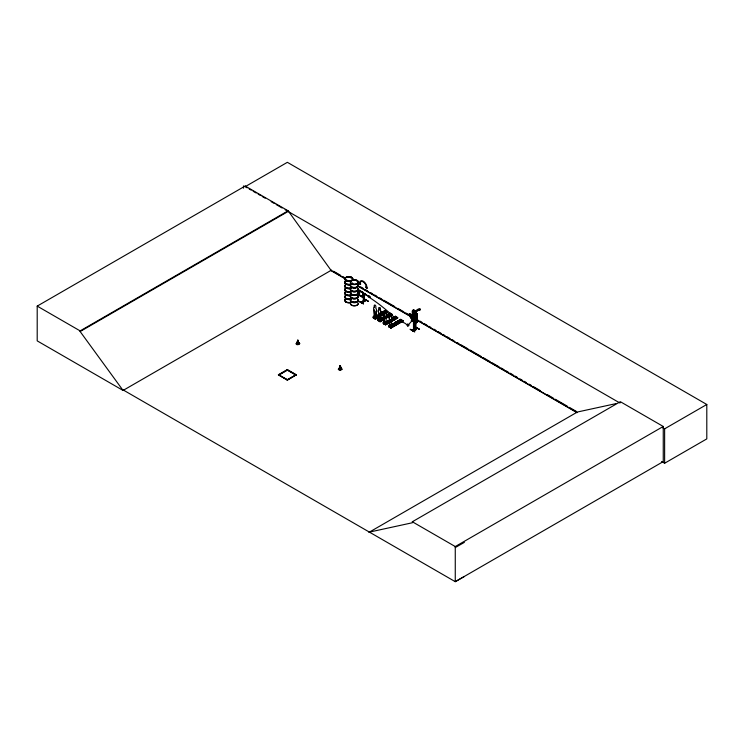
<?xml version="1.0" encoding="UTF-8"?>
<svg xmlns="http://www.w3.org/2000/svg" width="744" height="744" viewBox="0 0 744 744"><rect width="100%" height="100%" fill="white"/><g stroke="black" fill="none" stroke-linecap="round" stroke-linejoin="round"><path stroke-width="1.12" d="M297.833 340.296L297.749 343.012L298.865 343.933L296.726 343.719L297.833 340.296L298.967 343.607M340.045 367.592C339.515 362.077 343.151 371.926 339.199 369.517L340.101 365.778L341.236 369.089M412.306 319.343L411.73 319.343L412.278 319.316M416.24 322.45L412.939 316.656L413.478 316.721C419.681 324.245 416.138 323.835 412.492 319.632L415.822 321.78M413.618 315.912L413.729 313.205L416.045 314.042L414.157 316.163L413.618 315.912L415.505 313.791L416.045 314.042M414.157 316.163L414.259 313.447M412.994 311.513L412.436 311.373L412.325 319.948L416.184 321.827L415.942 321.408M413.078 316.498L416.528 322.654L416.556 320.785M375.841 317.595L376.148 311.141A2.111 1.218 60 0 0 375.841 308.258L375.841 306.398A1.051 0.605 60 0 0 375.097 305.105A1.051 0.605 60 0 0 374.353 305.533L374.353 307.393A2.111 1.218 60 0 0 374.046 309.923L374.353 316.832L375.153 316.498L374.065 316.628L374.623 316.851M380.435 320.246L380.835 313.736A2.111 1.218 60 0 0 380.528 310.853L380.435 309.048A1.051 0.605 60 0 0 379.784 307.709A1.051 0.605 60 0 0 379.04 308.137L378.947 308.193A1.051 0.605 60 0 1 379.691 307.756A1.051 0.605 60 0 1 380.435 309.048L380.528 310.853A2.111 1.218 60 0 1 380.742 313.791L380.742 313.987M385.904 323.398L386.303 316.888L385.829 316.925M389.996 325.295L390.154 327.016L389.363 326.69L389.363 325.184L391.335 326.43L391.549 320.032A2.111 1.218 60 0 0 391.242 317.149L391.242 315.289A1.051 0.605 60 0 0 390.591 313.94A1.051 0.605 60 0 0 389.847 314.368L389.754 316.284A2.111 1.218 60 0 0 389.438 318.813L389.531 318.757A2.111 1.218 60 0 1 389.847 316.228L389.847 314.368M391.335 326.43L391.642 319.976A2.111 1.218 60 0 0 391.335 317.093L391.335 315.233A1.051 0.605 60 0 0 390.498 313.996A1.051 0.605 60 0 0 389.754 314.424M416.473 322.171L416.333 313.68M297.377 344.249L297.674 340.408L296.726 343.719M339.645 369.731L339.943 365.89L339.004 369.201M365.025 294.41L368.959 296.503L365.257 294.159M369.303 297.349C370.261 294.568 370.782 298.651 369.303 297.349A152.576 104.69 11.8 0 1 395.529 318.646C385.578 314.117 400.588 323.845 392.069 318.06M362.421 292.336L362.616 292.215M362.616 297.163L362.719 292.764L362.561 296.875M362.83 293.006L362.598 292.122M358.45 289.779L363.072 292.457L363.026 297.535L362.44 296.8M363.425 301.618L363.081 294.95L363.602 294.373L363.518 301.636L363.825 294.317L363.956 301.404M374.148 316.87L374.743 316.498L374.381 317.028M374.446 316.991L374.613 316.442M379.17 319.576L378.882 319.157L379.747 319.204M379.598 319.288L379.477 318.813M384.815 322.431L384.815 323.938L384.137 323.538L384.137 322.031C383.783 323.342 386.713 321.269 384.081 322.459M384.36 322.794L384.834 322.059M384.899 322.44L384.499 322.794M389.596 325.444C390.805 325.602 389.875 325.593 389.614 325.435M389.717 325.407L389.847 325.881L389.531 318.757M362.83 292.597L362.849 297.535M358.292 294.931L363.053 297.414M297.386 342.194L297.749 340.315M340.017 365.797L339.097 368.866M296.93 344.035L298.028 340.399M339.199 369.517L339.971 365.946M347.216 280.637L346.778 279.967L346.351 280.637M346.592 280.581L346.685 280.6M346.509 280.237L346.778 280.432M350.889 277.94L351.484 277.94L351.187 277.531M356.702 281.046L356.925 281.027M386.713 316.395L386.192 316.925A2.111 1.218 60 0 0 385.904 314.061L385.997 312.154A1.051 0.605 60 0 0 385.252 310.862A1.051 0.605 60 0 0 384.509 311.29L384.416 313.205A2.111 1.218 60 0 0 384.099 315.726L384.49 322.812M396.115 322.775L396.812 322.226L397.519 322.775M397.519 322.636L396.636 323.026L396.208 322.431M412.26 320.18L409.367 314.619C418.705 327.137 407.526 316.079 409.581 313.745L413.478 316.721M379.04 308.137L378.947 310.043A2.111 1.218 60 0 0 378.64 312.573L379.022 319.576L379.505 318.888M379.635 319.297L378.557 319.241M389.847 325.798L389.94 325.314M390.042 325.444L390.414 325.109L390.209 325.602M414.306 310.601L413.794 313.187M369.349 296.493C369.796 294.671 367.322 296.884 368.726 297.154M414.715 331.647C405.852 326.783 411.674 330.41 414.724 331.926M374.353 316.535L376.659 318.107L376.483 317.111L375.255 317.818L375.255 318.534L373.367 317.446L373.367 316.73L374.595 316.023L374.762 318.125L374.762 316.618L374.074 316.228L373.972 317.8M379.189 318.674L377.961 319.381L377.961 320.097L379.849 321.194L379.849 320.478L381.077 319.762L381.254 320.757L379.198 319.418M379.375 318.906L379.17 319.316M385.206 322.254L384.695 322.171M363.481 303.924L358.822 301.487M419.151 309.755L420.397 309.299L419.69 309.997A5.041 2.892 -65.5 0 0 415.385 313.819L413.729 313.205M413.822 310.043L413.06 313.438L415.022 315.865L415.989 315.112L415.236 310.908C408.019 306.017 417.105 323.64 412.278 313.522M384.676 322.254L384.22 322.673L385.969 323.482M414.389 313.429L414.706 312.722A5.887 3.376 -65.5 0 1 419.411 308.955L419.867 309.058M414.92 313.67L415.245 312.973A5.887 3.376 -65.5 0 1 419.942 309.206L420.397 309.299M416.677 327.844L412.213 330.215M412.418 319.855L412.697 318.553M416.807 322.468L416.966 313.782L416.398 313.615M362.598 297.228L362.616 296.8M363.026 297.479L358.45 294.838M363.89 294.931L363.016 294.782L364.011 294.931L363.546 294.68M415.264 330.401L415.571 330.215C417.245 310.815 412.334 327.732 415.654 330.169M352.247 283.325L352.526 283.762L352.247 283.232M382.025 314.089L381.421 313.336L380.807 314.089M386.62 316.6L385.829 316.786M363.026 292.95L358.45 290.253M409.535 313.698L410.288 315.884L411.776 317.325L413.227 317.567L411.051 314.591L409.535 313.698L408.828 314.359L409.749 315.8M410.13 314.266L412.064 316.972L410.623 314.545M411.014 314.638L413.339 316.953L416.528 322.654M412.037 318.097L413.515 319.046L414.222 318.376L412.892 316.553M414.12 318.386L413.469 318.99L411.999 318.144L409.712 315.791M414.761 314.582L415.254 313.057L414.259 310.629M412.725 311.615L413.087 320.032L412.037 321.194L411.33 320.794L412.288 319.594L413.032 320.097L412.622 318.544M411.767 321.073L408.428 324.756M359.017 301.19L363.509 303.757M384.378 322.282L384.974 322.264M416.779 316.014L415.273 317.363L413.85 316.498C415.552 318.832 417.617 315.698 416.761 313.866L415.31 310.834L413.776 310.071M346.248 280.209L346.667 280.562M347.048 280.544L346.62 280.721M351.717 283.362L352.544 283.232M352.74 283.641L351.689 283.566M396.208 322.571C398.217 321.622 396.915 324.3 396.115 322.636M384.062 311.076C390.461 314.591 380.909 310.592 385.308 310.657M373.442 317.893L385.904 311.094M382.025 313.68L380.742 313.782L385.411 310.825M375.013 318.683L375.283 318.962M385.29 310.369L387.122 311.69M377.636 320.329L377.785 319.288L379.012 318.572L378.752 319.52M390.144 314.768C385.448 312.917 394.925 312.229 386.136 315.437L389.884 313.196L392.302 314.786L385.727 318.525M378.036 320.543L384.732 316.674M391.521 314.331L392.125 314.479L389.884 313.019M386.601 314.907C393.204 317.883 383.374 315.233 387.838 314.201L390.07 315.493L379.71 321.501L381.254 319.864M389.744 319.399L391.976 320.869L389.744 319.585L383.262 323.454M394.115 316.879C400.532 320.441 391.009 316.386 395.371 316.46M390.312 320.115L383.792 323.873L395.659 316.749M385.048 324.468L397.752 317.939L395.343 316.172M397.175 317.493L395.343 316.349L391.623 318.497M399.454 319.967C405.871 323.519 396.347 319.464 400.709 319.548L391.391 324.923M388.87 326.821L401.118 319.688L388.842 326.774L388.591 325.519L389.986 324.914L390.154 327.016M401.118 319.688L389.038 326.793M390.368 327.546L402.95 320.831L400.681 319.25M390.647 327.806L390.823 326.811L392.051 326.104L392.051 326.997M390.842 327.816L390.209 327.555L402.495 320.469M123.616 390.2L123.132 390.488L37.2 340.873L37.2 306.109L245.185 186.028L288.123 210.812L331.061 270.37L345.104 278.479M245.185 186.028L245.185 186.67L287.361 162.322L706.8 404.485L706.8 438.895L664.625 463.242L661.611 461.494M37.2 306.109L80.138 330.894L288.123 210.812M464.368 576.488L455.263 581.678L123.56 390.172L123.067 390.451L80.138 331.536L288.123 211.454M123.067 390.451L331.545 270.091M359.454 292.243L359.454 293.936M363.974 293.303L365.202 294.661L365.202 293.871L363.974 293.303L363.974 294.094L365.202 294.661M363.202 294.68L363.202 294.103L363.825 294.317M365.202 293.871L365.081 294.726M363.518 295.07L364.011 294.782L363.332 294.038M363.76 298.66L368.233 301.236L363.518 298.586M360.784 302.389L365.499 299.73L361.035 302.315M360.989 302.473L365.462 299.888M366.029 300.195L361.528 302.817L366.002 300.232M361.77 302.938L366.243 300.371M368.215 301.227L363.574 298.735M374.353 305.533L374.353 307.393M374.046 309.923L374.585 316.693M376.148 311.141L375.934 317.539L373.972 316.293M378.947 310.043L379.04 309.997A2.111 1.218 60 0 0 378.733 312.517L379.096 319.12M379.226 314.675L373.479 317.93L373.19 316.628L374.595 316.023M382.007 312.257C388.61 315.233 378.78 312.582 383.244 311.55L384.732 312.406M387.512 311.913L385.29 310.546L373.004 317.642L375.59 319.13L383.978 314.284M385.866 311.104L381.188 313.763L384.964 311.634M375.255 317.818L376.659 317.214M374.818 318.674L387.094 311.578M374.874 318.711L384.509 313.15L384.509 311.29M378.891 316.721L375.116 318.851L383.83 314.089M380.696 315.623L387.522 311.652M278.414 374.753L287.351 369.591L296.289 374.753L287.351 380.203L278.414 374.753L287.351 379.914L296.289 374.753M379.152 316.665L375.255 318.925L375.422 317.921M380.835 315.698L387.531 311.829M278.414 375.041L287.351 369.88L296.289 375.041M385.69 313.019L387.55 311.941M385.792 313.187L387.68 312.136M287.351 370.168L278.907 375.041L287.351 379.635L295.796 375.041L287.351 370.168L287.351 369.591M384.099 315.726L384.276 322.719M377.599 320.292L384.295 316.423M377.654 320.339L384.313 316.535M380.696 318.86L384.416 316.712M389.075 314.014L386.276 315.633L390.321 313.447M378.231 320.552L384.704 316.767M386.471 315.744L389.41 314.098M378.333 320.72L383.978 317.511M386.713 315.884L389.558 314.284M384.239 318.525L379.412 321.324L379.858 321.594M386.099 317.456L391.688 314.228M379.607 321.334L384.267 318.646M387.057 317.028L389.847 315.419M390.888 315.019L392.116 314.312M379.849 321.575L392.125 314.479M380.184 321.78L383.923 319.622M390.219 319.939L383.551 323.742L383.253 322.44L384.648 321.827L384.815 323.938M383.253 322.44L384.648 321.827M390.191 319.827L383.839 323.9M395.78 316.6L391.883 318.86L394.869 317.251M392.181 319.037L395.929 316.907M383.42 322.543L383.42 323.259L385.308 324.347L385.308 323.631L386.536 322.915L386.713 323.919M385.308 323.631L386.713 323.017M384.871 324.477L397.157 317.381M384.927 324.524L396.245 318.032M385.346 324.765L397.584 317.465M397.584 317.632L385.308 324.728L385.485 323.733M397.77 317.939L385.606 324.905L383.253 323.333M388.591 325.519L389.986 324.914M395.083 322.487C401.686 325.454 391.856 322.812 396.31 321.771L398.552 323.24L396.31 321.771M397.408 321.148C404.011 324.124 394.181 321.473 398.635 320.441L400.867 321.91L398.635 320.441M389.512 325.881L400.681 319.436L403.108 321.017L390.991 328.011L403.09 321.027M388.759 325.621L388.759 326.337L390.647 327.425L390.647 326.709L392.051 326.104M397.324 323.77L398.552 323.063M399.64 322.44L400.867 321.724M401.695 321.25L402.923 320.543M402.932 320.72L390.553 327.76M416.342 313.494L416.966 313.782M413.822 320.515L413.915 329.611L414.008 320.515L413.478 320.766L413.506 329.406L414.008 329.583L414.315 320.701L413.822 320.98M415.617 321.641L415.31 330.429M412.353 319.79L417.068 322.273M340.045 368.001C333.861 370.689 346.379 370.586 340.194 368.001L342.101 369.145M413.869 329.146L413.506 329.406M411.999 330.345L416.714 327.62L412.241 330.206M417.458 328.327L412.967 330.875M415.617 327.276L419.449 329.201L415.617 326.997M368.912 532.388L577.391 412.018L615.799 403.667M369.396 532.1L412.334 522.762L412.334 521.767L620.319 401.686L663.257 426.47L663.257 461.596L455.263 581.678L455.263 546.552L663.257 426.47M620.319 402.681L619.836 402.969L285.129 209.724M662.634 427.679L664.625 428.832L706.8 404.485M455.263 547.556L464.368 542.367M381.914 314.033L380.807 313.94M391.976 319.836L390.981 319.836M390.005 325.649L389.475 325.119L389.475 326.625M363.425 301.153L363.956 301.367M389.865 325.788L390.368 325.072M384.406 322.366L384.481 321.733M391.307 326.57L389.8 325.361M381.598 314.275L382.1 313.633M363.472 301.181L363.89 301.385L364.011 294.782M415.31 321.827L414.817 321.641M340.045 365.983L341.04 368.773M416.556 322.012L417.012 322.254L416.566 313.559M412.929 320.115L413.004 313.643M416.826 322.357L416.817 313.875M295.87 343.616C296.958 346.509 302.473 342.984 297.777 342.566M381.421 314.145L380.919 314.033M392.293 314.786L391.809 314.517M401.267 319.994L400.681 319.436M388.601 326.542L390.991 328.011M391.66 319.157L392.153 319.585M391.66 319.297L392.181 319.688M389.633 325.454L389.819 324.812M419.542 309.839L420.081 310.081M407.201 325.156L407.954 326.17L407.201 325.156A45.691 20.246 -42.5 0 0 396.998 321.566M245.185 186.67L247.185 187.823M249.184 188.976L251.184 190.129M253.174 191.282L256.168 193.012M258.168 194.165L260.168 195.319M262.167 196.472L265.162 198.202M271.151 201.661L274.145 203.391M276.145 204.544L282.134 207.995M333.554 271.244L340.575 275.299M342.584 276.461L345.597 278.2M360.645 286.886L363.658 288.626M365.667 289.788L367.666 290.941M370.679 292.68L372.688 293.843M374.697 294.996L376.697 296.159M379.71 297.898L381.719 299.051M383.727 300.213L394.766 306.584M397.77 308.323L403.797 311.801M405.796 312.954L410.818 315.856M414.827 318.172L417.84 319.911M419.849 321.064L421.857 322.226M423.866 323.389L426.87 325.119M428.879 326.281L430.888 327.444M433.892 329.173L435.9 330.336M437.909 331.498L440.922 333.238M442.931 334.391L444.931 335.553M446.939 336.707L449.953 338.446M451.961 339.608L453.961 340.761M456.974 342.5L458.983 343.663M460.992 344.816L468.013 348.871M470.022 350.033L481.061 356.404M483.061 357.566L490.091 361.621M492.091 362.774L499.122 366.839M501.121 367.992L504.134 369.731M506.143 370.893L508.152 372.047M510.161 373.209L513.165 374.948M515.174 376.101L517.182 377.264M520.186 379.003L522.195 380.156M524.204 381.319L526.213 382.472M529.226 384.211L531.225 385.373M533.234 386.527L540.256 390.591M547.286 394.646L553.304 398.114M555.312 399.277L567.356 406.224M569.355 407.387L576.386 411.441M358.152 286.012L410.325 316.135M413.339 317.874L576.898 412.306M330.401 270.277L344.5 278.414M358.589 286.552L408.93 315.614M414.966 319.102L577.046 412.678M415.571 321.566L414.864 321.566L414.836 330.197L415.589 330.197M358.292 289.872L363.053 292.466M362.877 293.034L358.292 290.337L359.557 292.215L359.501 293.992M363.202 294.103L363.704 294.392M415.654 327.193L419.198 329.341M358.45 294.373L363.072 297.042L358.292 294.457M388.656 313.726L390.144 314.591M393.297 317.353L395.529 318.646M384.732 312.592L383.244 311.55M386.257 315.968L387.745 317.009L386.257 316.144M391.716 319.12L393.213 320.162L391.716 319.297M380.435 314.024L381.923 315.065L380.435 314.201M385.997 323.352L384.025 322.096L384.025 323.603M374.074 317.734L374.762 318.125M299.832 343.616L297.926 342.566M412.334 521.767L455.263 546.552M380.193 321.771L378.045 320.562M410.595 316.367L412.827 320.227M412.037 321.194L411.33 320.794M298 340.343L298.772 343.291M341.133 369.415L340.278 365.927L340.761 369.675M298.009 340.445L298.865 343.933M297.953 340.492L298.493 344.193M297.926 340.306L298.325 343.077M340.138 365.992L340.213 369.787M297.86 340.51L297.944 344.305M412.604 313.41L412.706 319.781M664.625 428.832L664.625 463.242M391.874 326.002L391.874 326.718M390.07 315.493L387.838 314.201M386.536 322.915L386.536 323.64M381.077 319.762L381.077 320.478L378.566 318.944L378.566 320.45M376.483 317.111L376.483 317.828M374.418 315.921L374.418 316.814M358.283 291.843L358.283 292.969M287.351 379.635L287.351 380.203M243.502 185.898L243.502 188.176M80.138 330.894L80.138 331.536M345.402 285.101A3.999 2.306 0 0 0 346.044 287.882A3.999 2.306 0 0 0 350.87 288.254A3.999 2.306 0 0 0 353.809 291.695A3.999 2.306 0 0 0 358.19 288.812M350.833 288.44A3.934 2.269 0 0 1 346.09 288.077A3.934 2.269 0 0 1 345.458 285.333M350.824 291.397A3.915 2.26 0 0 1 346.099 291.034A3.915 2.26 0 0 1 345.476 288.309M350.833 291.629A3.934 2.269 0 0 1 346.09 291.267A3.934 2.269 0 0 1 345.458 288.523M345.402 281.297A3.999 2.306 0 0 0 346.044 284.087A3.999 2.306 0 0 0 350.87 284.45A3.999 2.306 0 0 0 353.809 287.9A3.999 2.306 0 0 0 358.19 285.008M350.843 287.807A3.943 2.279 0 0 1 346.081 287.444A3.943 2.279 0 0 1 345.458 284.701M350.843 284.645A3.943 2.279 0 0 1 346.081 284.282A3.943 2.279 0 0 1 345.458 281.539M345.402 284.906A3.999 2.306 0 0 0 346.044 287.686A3.999 2.306 0 0 0 350.87 288.058A3.999 2.306 0 0 0 353.809 291.499A3.999 2.306 0 0 0 358.19 288.616M345.402 281.102A3.999 2.306 0 0 0 346.044 283.892A3.999 2.306 0 0 0 350.87 284.255A3.999 2.306 0 0 0 353.809 287.705A3.999 2.306 0 0 0 358.19 284.812M350.833 284.003A3.934 2.269 0 0 1 346.09 283.641A3.934 2.269 0 0 1 345.458 280.897M345.402 295.926A3.999 2.306 0 0 0 346.044 298.707A3.999 2.306 0 0 0 350.87 299.079A3.999 2.306 0 0 0 353.809 302.52A3.999 2.306 0 0 0 358.19 299.637M350.833 299.265A3.934 2.269 0 0 1 346.09 298.902A3.934 2.269 0 0 1 345.458 296.159M350.824 302.222A3.915 2.26 0 0 1 346.099 301.859A3.915 2.26 0 0 1 345.476 299.135M350.824 291.964A3.915 2.26 0 0 1 346.099 291.602A3.915 2.26 0 0 1 345.476 288.867M350.843 291.788A3.953 2.279 0 0 1 346.072 291.425A3.953 2.279 0 0 1 345.449 288.672M345.402 292.122A3.999 2.306 0 0 0 346.044 294.912A3.999 2.306 0 0 0 350.87 295.275A3.999 2.306 0 0 0 353.809 298.725A3.999 2.306 0 0 0 358.19 295.833M350.843 298.632A3.943 2.279 0 0 1 346.081 298.27A3.943 2.279 0 0 1 345.458 295.526M350.843 295.47A3.943 2.279 0 0 1 346.081 295.108A3.943 2.279 0 0 1 345.458 292.364M345.402 295.731A3.999 2.306 0 0 0 346.044 298.511A3.999 2.306 0 0 0 350.87 298.883A3.999 2.306 0 0 0 353.809 302.324A3.999 2.306 0 0 0 358.19 299.441M345.402 291.927A3.999 2.306 0 0 0 346.044 294.717A3.999 2.306 0 0 0 350.87 295.08A3.999 2.306 0 0 0 353.809 298.53A3.999 2.306 0 0 0 358.19 295.638M350.833 294.829A3.934 2.269 0 0 1 346.09 294.466A3.934 2.269 0 0 1 345.458 291.722M358.143 289.035A3.943 2.279 0 0 1 353.819 291.881A3.943 2.279 0 0 1 350.917 288.486M358.255 292.587A3.925 2.269 0 0 1 353.316 294.773A3.925 2.269 0 0 1 350.936 291.453M358.143 292.094A3.953 2.279 0 0 1 353.819 294.94A3.953 2.279 0 0 1 350.908 291.546M358.134 288.402A3.934 2.269 0 0 1 353.819 291.239A3.934 2.269 0 0 1 350.926 287.854M358.134 285.24A3.934 2.269 0 0 1 353.819 288.077A3.934 2.269 0 0 1 350.926 284.692M358.134 284.608A3.934 2.269 0 0 1 353.819 287.444A3.934 2.269 0 0 1 350.926 284.059M358.143 299.86A3.943 2.279 0 0 1 353.819 302.706A3.943 2.279 0 0 1 350.917 299.311M358.255 303.413A3.925 2.269 0 0 1 353.316 305.598A3.925 2.269 0 0 1 350.936 302.278M358.255 293.164A3.925 2.269 0 0 1 353.316 295.349A3.925 2.269 0 0 1 350.936 292.029M358.143 303.041A3.943 2.279 0 0 1 353.819 305.886A3.943 2.279 0 0 1 350.917 302.492M358.143 292.364A3.953 2.279 0 0 1 353.819 295.219A3.953 2.279 0 0 1 350.908 291.815M358.134 299.228A3.934 2.269 0 0 1 353.819 302.064A3.934 2.269 0 0 1 350.926 298.679M358.134 296.066A3.934 2.269 0 0 1 353.819 298.902A3.934 2.269 0 0 1 350.926 295.517M358.134 295.433A3.934 2.269 0 0 1 353.819 298.27A3.934 2.269 0 0 1 350.926 294.884M414.845 313.577A5.041 2.892 -65.5 0 1 417.012 310.555M417.886 309.997A5.041 2.892 -65.5 0 1 418.323 309.839M410.902 316.712L411.478 316.47L413.087 318.041L411.776 315.754L411.255 316.051L409.693 314.554L411.107 316.126L410.902 316.712M407.703 324.124L408.893 325.147L407.703 324.124M379.356 320.785L379.356 319.278L378.668 318.878L378.668 320.385L379.356 320.785M413.078 319.148L416.556 321.138L413.078 319.148M417.245 327.955L412.743 330.782L417.245 327.955M360.663 284.022L359.761 284.506L358.859 282.98L359.473 283.343A5.31 3.069 60 0 1 363.23 281.176A5.31 3.069 60 0 1 366.987 287.677L367.61 288.04L366.653 288.486L365.685 286.924L366.308 287.286A4.436 2.558 60 0 0 363.174 281.855A4.436 2.558 60 0 0 360.04 283.659L360.663 284.022M383.151 314.173L380.919 312.889L383.151 314.173M346.909 280.823A3.925 2.269 0 0 0 352.796 278.861A3.925 2.269 0 0 0 346.909 276.889A3.925 2.269 0 0 0 346.909 280.823M346.899 281.148A3.934 2.269 0 0 0 352.805 279.177A3.934 2.269 0 0 0 346.899 277.205A3.934 2.269 0 0 0 346.899 281.148M346.89 280.953A3.953 2.279 0 0 0 352.814 278.972A3.953 2.279 0 0 0 346.89 277.001A3.953 2.279 0 0 0 346.89 280.953M346.09 302.083A3.934 2.269 0 0 0 350.833 302.436A3.934 2.269 0 0 1 346.09 302.092A3.934 2.269 0 0 1 345.458 299.348A3.934 2.269 0 0 0 346.09 302.083M352.358 283.994A3.953 2.279 0 0 0 358.283 282.013A3.953 2.279 0 0 0 352.358 280.042A3.953 2.279 0 0 0 352.358 283.994M352.368 284.301A3.925 2.269 0 0 0 358.255 282.339A3.925 2.269 0 0 0 352.368 280.376A3.925 2.269 0 0 0 352.368 284.301M352.358 284.106A3.953 2.279 0 0 0 358.283 282.125A3.953 2.279 0 0 0 352.358 280.153A3.953 2.279 0 0 0 352.358 284.106"/></g></svg>
